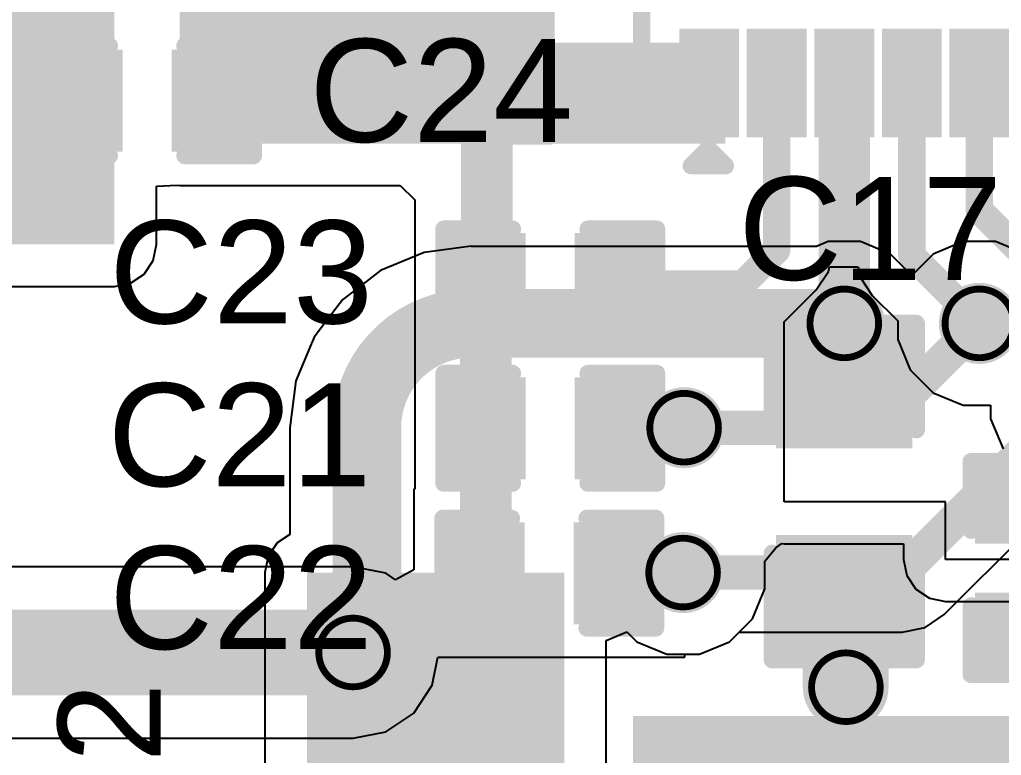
# Model space of a CAD drawing. Header units: inches. Extents: x -46 to 312, y 0 to 111.
# Drawn here: x -38.45 to -31.18, y 13.53 to 18.97 of the extents above; entities that cross this region are included whole.
import ezdxf

# ---------------------------------------------------------------- set-up
doc = ezdxf.new("R2010")
doc.units = ezdxf.units.IN
for name, color, linetype in [('Bottom Layer', 5, 'Continuous'), ('Drill Drawing', 1, 'Continuous'), ('Top Layer', 1, 'Continuous'), ('Top Overlay', 2, 'Continuous'), ('Top Paste', 8, 'Continuous'), ('Top Solder', 216, 'Continuous'), ('Via Holes', 16, 'Continuous')]:
    doc.layers.add(name, color=color, linetype=linetype)
doc.styles.add('Arial', font='', dxfattribs={"height": 0.2})
doc.styles.get('Arial').set_extended_font_data('Arial')

# ---------------------------------------------------------------- blocks, each defined once
blk = doc.blocks.new('20_VQFN__3_5_4_5__18')
at = {"layer": 'Top Layer'}
for points in [[(-1.94999864, 1.87000134), (-1.34999984, 1.87000134), (-1.34999984, 1.63000182), (-1.94999864, 1.63000182)], [(-1.94999864, 1.37000234), (-1.34999984, 1.37000234), (-1.34999984, 1.13000282), (-1.94999864, 1.13000282)], [(-1.94999864, 0.87000334), (-1.34999984, 0.87000334), (-1.34999984, 0.63000382), (-1.94999864, 0.63000382)], [(-1.94999864, 0.3700018), (-1.34999984, 0.3700018), (-1.34999984, 0.13000228), (-1.94999864, 0.13000228)], [(-1.94999864, -0.1299972), (-1.34999984, -0.1299972), (-1.34999984, -0.3699967199999999), (-1.94999864, -0.3699967199999999)]]:
    blk.add_hatch(color=1, dxfattribs=at).paths.add_polyline_path(points)
at = {"layer": 'Top Paste'}
for points in [[(-1.94999864, 1.87000134), (-1.34999984, 1.87000134), (-1.34999984, 1.63000182), (-1.94999864, 1.63000182)], [(-1.94999864, 1.37000234), (-1.34999984, 1.37000234), (-1.34999984, 1.13000282), (-1.94999864, 1.13000282)], [(-1.94999864, 0.87000334), (-1.34999984, 0.87000334), (-1.34999984, 0.63000382), (-1.94999864, 0.63000382)], [(-1.94999864, 0.3700018), (-1.34999984, 0.3700018), (-1.34999984, 0.13000228), (-1.94999864, 0.13000228)], [(-1.94999864, -0.1299972), (-1.34999984, -0.1299972), (-1.34999984, -0.3699967199999999), (-1.94999864, -0.3699967199999999)]]:
    blk.add_hatch(color=8, dxfattribs=at).paths.add_polyline_path(points)
at = {"layer": 'Top Solder'}
for points in [[(-2.05159864, 1.97160134), (-1.24839984, 1.97160134), (-1.24839984, 1.52840182), (-2.05159864, 1.52840182)], [(-2.05159864, 1.47160234), (-1.24839984, 1.47160234), (-1.24839984, 1.02840282), (-2.05159864, 1.02840282)], [(-2.05159864, 0.9716033399999999), (-1.24839984, 0.9716033399999999), (-1.24839984, 0.52840382), (-2.05159864, 0.52840382)], [(-2.05159864, 0.4716018), (-1.24839984, 0.4716018), (-1.24839984, 0.02840228), (-2.05159864, 0.02840228)], [(-2.05159864, -0.0283972), (-1.24839984, -0.0283972), (-1.24839984, -0.47159672), (-2.05159864, -0.47159672)]]:
    blk.add_hatch(color=216, dxfattribs=at).paths.add_polyline_path(points)
at = {"layer": 'Top Overlay'}
for points in [[(-1.74999904, 2.25000312, 0.127, 0.127, 0), (-1.74999904, 2.10000342, 0.127, 0.127, 0)], [(-1.74999904, 2.25000312, 0.127, 0.127, 0), (-1.10000034, 2.25000312, 0.127, 0.127, 0)], [(-2.26199954, 1.88339984, 0.127, 0.127, 0), (-2.13499954, 1.75639984, 0.127, 0.127, 0)], [(-2.26199954, 1.88339984, 0.127, 0.127, 0), (-2.26199954, 1.62939984, 0.127, 0.127, 0)], [(-2.13499954, 1.75639984, 0.127, 0.127, 0), (-2.26199954, 1.62939984, 0.127, 0.127, 0)]]:
    blk.add_lwpolyline(points, format="xyseb", dxfattribs=at)
for points in [[(-1.78174904, 2.25000312, 0.0635, 0.0635, 1), (-1.71824904, 2.25000312, 0.0635, 0.0635, 1)], [(-1.78174904, 2.25000312, 0.0635, 0.0635, 1), (-1.71824904, 2.25000312, 0.0635, 0.0635, 1)], [(-1.78174904, 2.10000342, 0.0635, 0.0635, 1), (-1.71824904, 2.10000342, 0.0635, 0.0635, 1)], [(-2.29374954, 1.88339984, 0.0635, 0.0635, 1), (-2.23024954, 1.88339984, 0.0635, 0.0635, 1)], [(-2.29374954, 1.88339984, 0.0635, 0.0635, 1), (-2.23024954, 1.88339984, 0.0635, 0.0635, 1)], [(-2.16674954, 1.75639984, 0.0635, 0.0635, 1), (-2.10324954, 1.75639984, 0.0635, 0.0635, 1)], [(-2.16674954, 1.75639984, 0.0635, 0.0635, 1), (-2.10324954, 1.75639984, 0.0635, 0.0635, 1)], [(-2.29374954, 1.62939984, 0.0635, 0.0635, 1), (-2.23024954, 1.62939984, 0.0635, 0.0635, 1)], [(-2.29374954, 1.62939984, 0.0635, 0.0635, 1), (-2.23024954, 1.62939984, 0.0635, 0.0635, 1)]]:
    blk.add_lwpolyline(points, format="xyseb", close=True, dxfattribs=at)
blk = doc.blocks.new('SMA_59')
at = {"layer": 'Top Layer'}
for points in [[(-3.24999858, 0.84999957), (-0.7499985, 0.84999957), (-0.7499985, -0.84999957), (-3.24999858, -0.84999957)], [(0.75000104, 0.84999957), (3.25000112, 0.84999957), (3.25000112, -0.84999957), (0.75000104, -0.84999957)]]:
    blk.add_hatch(color=1, dxfattribs=at).paths.add_polyline_path(points)
at = {"layer": 'Top Overlay'}
for points in [[(-4.444959359999999, -1.4215364), (-3.277961439999999, -1.4215364), (-3.277961439999999, 1.4219936), (-4.444959359999999, 1.4219936)], [(-3.29983592, 0.92394024), (-2.59583428, 0.92394024), (-2.59583428, 1.42182596), (-3.29983592, 1.42182596)], [(-3.29983592, -1.4219174), (-2.59583428, -1.4219174), (-2.59583428, -0.9240316799999999), (-3.29983592, -0.9240316799999999)]]:
    blk.add_hatch(color=2, dxfattribs=at).paths.add_polyline_path(points)
at = {"layer": 'Top Paste'}
for points in [[(-3.24999858, 0.84999957), (-0.7499985, 0.84999957), (-0.7499985, -0.84999957), (-3.24999858, -0.84999957)], [(0.75000104, 0.84999957), (3.25000112, 0.84999957), (3.25000112, -0.84999957), (0.75000104, -0.84999957)]]:
    blk.add_hatch(color=8, dxfattribs=at).paths.add_polyline_path(points)
at = {"layer": 'Top Solder'}
for points in [[(-3.35159858, 0.95159957), (-0.6483985, 0.95159957), (-0.6483985, -0.95159957), (-3.35159858, -0.95159957)], [(0.64840104, 0.95159957), (3.35160112, 0.95159957), (3.35160112, -0.95159957), (0.64840104, -0.95159957)]]:
    blk.add_hatch(color=216, dxfattribs=at).paths.add_polyline_path(points)
at = {"layer": 'Top Overlay'}
for points in [[(2.06121, 1.35770874, 0.127, 0.127, 0), (-2.65811, 1.35770874, 0.127, 0.127, 0)], [(2.06121, 1.01219, 0.127, 0.127, 0), (2.06121, 1.35770874, 0.127, 0.127, 0)], [(2.06121, -1.35770874, 0.127, 0.127, 0), (2.06121, -1.01219, 0.127, 0.127, 0)], [(2.06121, -1.35770874, 0.127, 0.127, 0), (-2.65811, -1.35770874, 0.127, 0.127, 0)]]:
    blk.add_lwpolyline(points, format="xyseb", dxfattribs=at)
for points in [[(-2.68986, 1.35770874, 0.0635, 0.0635, 1), (-2.62636, 1.35770874, 0.0635, 0.0635, 1)], [(2.02946, 1.35770874, 0.0635, 0.0635, 1), (2.09296, 1.35770874, 0.0635, 0.0635, 1)], [(2.02946, 1.35770874, 0.0635, 0.0635, 1), (2.09296, 1.35770874, 0.0635, 0.0635, 1)], [(2.02946, 1.01219, 0.0635, 0.0635, 1), (2.09296, 1.01219, 0.0635, 0.0635, 1)], [(2.02946, -1.01219, 0.0635, 0.0635, 1), (2.09296, -1.01219, 0.0635, 0.0635, 1)], [(-2.68986, -1.35770874, 0.0635, 0.0635, 1), (-2.62636, -1.35770874, 0.0635, 0.0635, 1)], [(2.02946, -1.35770874, 0.0635, 0.0635, 1), (2.09296, -1.35770874, 0.0635, 0.0635, 1)], [(2.02946, -1.35770874, 0.0635, 0.0635, 1), (2.09296, -1.35770874, 0.0635, 0.0635, 1)]]:
    blk.add_lwpolyline(points, format="xyseb", close=True, dxfattribs=at)
blk = doc.blocks.new('C___0402_69')
at = {"layer": 'Top Layer'}
for points in [[(-0.6985, -0.3175), (-0.6985, 0.3175), (-0.2412999999999999, 0.3175), (-0.2413, -0.3175)], [(0.2412999999999999, -0.3175), (0.2413, 0.3175), (0.6985, 0.3175), (0.6985, -0.3175)]]:
    blk.add_hatch(color=1, dxfattribs=at).paths.add_polyline_path(points)
at = {"layer": 'Top Paste'}
for points in [[(-0.6985, -0.3175), (-0.6985, 0.3175), (-0.2412999999999999, 0.3175), (-0.2413, -0.3175)], [(0.2412999999999999, -0.3175), (0.2413, 0.3175), (0.6985, 0.3175), (0.6985, -0.3175)]]:
    blk.add_hatch(color=8, dxfattribs=at).paths.add_polyline_path(points)
at = {"layer": 'Top Solder'}
for points in [[(-0.7584998799999999, -0.37749988), (-0.7584998799999999, 0.37749988), (-0.18130012, 0.37749988), (-0.18130012, -0.37749988)], [(0.18130012, -0.37749988), (0.18130012, 0.37749988), (0.7584998799999999, 0.37749988), (0.7584998799999999, -0.37749988)]]:
    blk.add_hatch(color=216, dxfattribs=at).paths.add_polyline_path(points)
at = {"layer": 'Top Overlay'}
for points in [[(-0.7874, 0.4064, 0.127, 0.127, 0), (-0.2794, 0.4064, 0.127, 0.127, 0)], [(-0.7874, -0.4064, 0.127, 0.127, 0), (-0.7874, 0.4064, 0.127, 0.127, 0)], [(0.2794, 0.4064, 0.127, 0.127, 0), (0.7874, 0.4064, 0.127, 0.127, 0)], [(0.7874, -0.4064, 0.127, 0.127, 0), (0.7874, 0.4064, 0.127, 0.127, 0)], [(-0.7874, -0.4064, 0.127, 0.127, 0), (-0.2794, -0.4064, 0.127, 0.127, 0)], [(0.2794, -0.4064, 0.127, 0.127, 0), (0.7874, -0.4064, 0.127, 0.127, 0)]]:
    blk.add_lwpolyline(points, format="xyseb", dxfattribs=at)
for points in [[(-0.8191499999999999, 0.4064, 0.0635, 0.0635, 1), (-0.7556499999999999, 0.4064, 0.0635, 0.0635, 1)], [(-0.8191499999999999, 0.4064, 0.0635, 0.0635, 1), (-0.7556499999999999, 0.4064, 0.0635, 0.0635, 1)], [(-0.31115, 0.4064, 0.0635, 0.0635, 1), (-0.24765, 0.4064, 0.0635, 0.0635, 1)], [(0.24765, 0.4064, 0.0635, 0.0635, 1), (0.31115, 0.4064, 0.0635, 0.0635, 1)], [(0.7556499999999999, 0.4064, 0.0635, 0.0635, 1), (0.8191499999999999, 0.4064, 0.0635, 0.0635, 1)], [(0.7556499999999999, 0.4064, 0.0635, 0.0635, 1), (0.8191499999999999, 0.4064, 0.0635, 0.0635, 1)], [(-0.8191499999999999, -0.4064, 0.0635, 0.0635, 1), (-0.7556499999999999, -0.4064, 0.0635, 0.0635, 1)], [(-0.8191499999999999, -0.4064, 0.0635, 0.0635, 1), (-0.7556499999999999, -0.4064, 0.0635, 0.0635, 1)], [(-0.31115, -0.4064, 0.0635, 0.0635, 1), (-0.24765, -0.4064, 0.0635, 0.0635, 1)], [(0.24765, -0.4064, 0.0635, 0.0635, 1), (0.31115, -0.4064, 0.0635, 0.0635, 1)], [(0.7556499999999999, -0.4064, 0.0635, 0.0635, 1), (0.8191499999999999, -0.4064, 0.0635, 0.0635, 1)], [(0.7556499999999999, -0.4064, 0.0635, 0.0635, 1), (0.8191499999999999, -0.4064, 0.0635, 0.0635, 1)]]:
    blk.add_lwpolyline(points, format="xyseb", close=True, dxfattribs=at)
blk = doc.blocks.new('C___0402_70')
at = {"layer": 'Top Layer'}
for points in [[(-0.6985, -0.3175), (-0.6985, 0.3175), (-0.2412999999999999, 0.3175), (-0.2413, -0.3175)], [(0.2412999999999999, -0.3175), (0.2413, 0.3175), (0.6985, 0.3175), (0.6985, -0.3175)]]:
    blk.add_hatch(color=1, dxfattribs=at).paths.add_polyline_path(points)
at = {"layer": 'Top Paste'}
for points in [[(-0.6985, -0.3175), (-0.6985, 0.3175), (-0.2412999999999999, 0.3175), (-0.2413, -0.3175)], [(0.2412999999999999, -0.3175), (0.2413, 0.3175), (0.6985, 0.3175), (0.6985, -0.3175)]]:
    blk.add_hatch(color=8, dxfattribs=at).paths.add_polyline_path(points)
at = {"layer": 'Top Solder'}
for points in [[(-0.7584998799999999, -0.37749988), (-0.7584998799999999, 0.37749988), (-0.18130012, 0.37749988), (-0.18130012, -0.37749988)], [(0.18130012, -0.37749988), (0.18130012, 0.37749988), (0.7584998799999999, 0.37749988), (0.7584998799999999, -0.37749988)]]:
    blk.add_hatch(color=216, dxfattribs=at).paths.add_polyline_path(points)
at = {"layer": 'Top Overlay'}
for points in [[(-0.7874, -0.4064, 0.127, 0.127, 0), (-0.7874, 0.4064, 0.127, 0.127, 0)], [(-0.7874, 0.4064, 0.127, 0.127, 0), (-0.2794, 0.4064, 0.127, 0.127, 0)], [(0.2794, 0.4064, 0.127, 0.127, 0), (0.7874, 0.4064, 0.127, 0.127, 0)], [(0.7874, -0.4064, 0.127, 0.127, 0), (0.7874, 0.4064, 0.127, 0.127, 0)], [(-0.7874, -0.4064, 0.127, 0.127, 0), (-0.2794, -0.4064, 0.127, 0.127, 0)], [(0.2794, -0.4064, 0.127, 0.127, 0), (0.7874, -0.4064, 0.127, 0.127, 0)]]:
    blk.add_lwpolyline(points, format="xyseb", dxfattribs=at)
for points in [[(-0.8191499999999999, 0.4064, 0.0635, 0.0635, 1), (-0.7556499999999999, 0.4064, 0.0635, 0.0635, 1)], [(-0.8191499999999999, 0.4064, 0.0635, 0.0635, 1), (-0.7556499999999999, 0.4064, 0.0635, 0.0635, 1)], [(-0.31115, 0.4064, 0.0635, 0.0635, 1), (-0.24765, 0.4064, 0.0635, 0.0635, 1)], [(0.24765, 0.4064, 0.0635, 0.0635, 1), (0.31115, 0.4064, 0.0635, 0.0635, 1)], [(0.7556499999999999, 0.4064, 0.0635, 0.0635, 1), (0.8191499999999999, 0.4064, 0.0635, 0.0635, 1)], [(0.7556499999999999, 0.4064, 0.0635, 0.0635, 1), (0.8191499999999999, 0.4064, 0.0635, 0.0635, 1)], [(-0.8191499999999999, -0.4064, 0.0635, 0.0635, 1), (-0.7556499999999999, -0.4064, 0.0635, 0.0635, 1)], [(-0.8191499999999999, -0.4064, 0.0635, 0.0635, 1), (-0.7556499999999999, -0.4064, 0.0635, 0.0635, 1)], [(-0.31115, -0.4064, 0.0635, 0.0635, 1), (-0.24765, -0.4064, 0.0635, 0.0635, 1)], [(0.24765, -0.4064, 0.0635, 0.0635, 1), (0.31115, -0.4064, 0.0635, 0.0635, 1)], [(0.7556499999999999, -0.4064, 0.0635, 0.0635, 1), (0.8191499999999999, -0.4064, 0.0635, 0.0635, 1)], [(0.7556499999999999, -0.4064, 0.0635, 0.0635, 1), (0.8191499999999999, -0.4064, 0.0635, 0.0635, 1)]]:
    blk.add_lwpolyline(points, format="xyseb", close=True, dxfattribs=at)
blk = doc.blocks.new('C___0402_71')
at = {"layer": 'Top Layer'}
for points in [[(-0.6985, -0.3175), (-0.6985, 0.3175), (-0.2412999999999999, 0.3175), (-0.2413, -0.3175)], [(0.2412999999999999, -0.3175), (0.2413, 0.3175), (0.6985, 0.3175), (0.6985, -0.3175)]]:
    blk.add_hatch(color=1, dxfattribs=at).paths.add_polyline_path(points)
at = {"layer": 'Top Paste'}
for points in [[(-0.6985, -0.3175), (-0.6985, 0.3175), (-0.2412999999999999, 0.3175), (-0.2413, -0.3175)], [(0.2412999999999999, -0.3175), (0.2413, 0.3175), (0.6985, 0.3175), (0.6985, -0.3175)]]:
    blk.add_hatch(color=8, dxfattribs=at).paths.add_polyline_path(points)
at = {"layer": 'Top Solder'}
for points in [[(-0.7584998799999999, -0.37749988), (-0.7584998799999999, 0.37749988), (-0.18130012, 0.37749988), (-0.18130012, -0.37749988)], [(0.18130012, -0.37749988), (0.18130012, 0.37749988), (0.7584998799999999, 0.37749988), (0.7584998799999999, -0.37749988)]]:
    blk.add_hatch(color=216, dxfattribs=at).paths.add_polyline_path(points)
at = {"layer": 'Top Overlay'}
for points in [[(-0.7874, 0.4064, 0.127, 0.127, 0), (-0.2794, 0.4064, 0.127, 0.127, 0)], [(-0.7874, -0.4064, 0.127, 0.127, 0), (-0.7874, 0.4064, 0.127, 0.127, 0)], [(0.2794, 0.4064, 0.127, 0.127, 0), (0.7874, 0.4064, 0.127, 0.127, 0)], [(0.7874, -0.4064, 0.127, 0.127, 0), (0.7874, 0.4064, 0.127, 0.127, 0)], [(-0.7874, -0.4064, 0.127, 0.127, 0), (-0.2794, -0.4064, 0.127, 0.127, 0)], [(0.2794, -0.4064, 0.127, 0.127, 0), (0.7874, -0.4064, 0.127, 0.127, 0)]]:
    blk.add_lwpolyline(points, format="xyseb", dxfattribs=at)
for points in [[(-0.8191499999999999, 0.4064, 0.0635, 0.0635, 1), (-0.7556499999999999, 0.4064, 0.0635, 0.0635, 1)], [(-0.8191499999999999, 0.4064, 0.0635, 0.0635, 1), (-0.7556499999999999, 0.4064, 0.0635, 0.0635, 1)], [(-0.31115, 0.4064, 0.0635, 0.0635, 1), (-0.24765, 0.4064, 0.0635, 0.0635, 1)], [(0.24765, 0.4064, 0.0635, 0.0635, 1), (0.31115, 0.4064, 0.0635, 0.0635, 1)], [(0.7556499999999999, 0.4064, 0.0635, 0.0635, 1), (0.8191499999999999, 0.4064, 0.0635, 0.0635, 1)], [(0.7556499999999999, 0.4064, 0.0635, 0.0635, 1), (0.8191499999999999, 0.4064, 0.0635, 0.0635, 1)], [(-0.8191499999999999, -0.4064, 0.0635, 0.0635, 1), (-0.7556499999999999, -0.4064, 0.0635, 0.0635, 1)], [(-0.8191499999999999, -0.4064, 0.0635, 0.0635, 1), (-0.7556499999999999, -0.4064, 0.0635, 0.0635, 1)], [(-0.31115, -0.4064, 0.0635, 0.0635, 1), (-0.24765, -0.4064, 0.0635, 0.0635, 1)], [(0.24765, -0.4064, 0.0635, 0.0635, 1), (0.31115, -0.4064, 0.0635, 0.0635, 1)], [(0.7556499999999999, -0.4064, 0.0635, 0.0635, 1), (0.8191499999999999, -0.4064, 0.0635, 0.0635, 1)], [(0.7556499999999999, -0.4064, 0.0635, 0.0635, 1), (0.8191499999999999, -0.4064, 0.0635, 0.0635, 1)]]:
    blk.add_lwpolyline(points, format="xyseb", close=True, dxfattribs=at)
blk = doc.blocks.new('C___0402_72')
at = {"layer": 'Top Layer'}
for points in [[(-0.6985, -0.3175), (-0.6985, 0.3175), (-0.2412999999999999, 0.3175), (-0.2413, -0.3175)], [(0.2412999999999999, -0.3175), (0.2413, 0.3175), (0.6985, 0.3175), (0.6985, -0.3175)]]:
    blk.add_hatch(color=1, dxfattribs=at).paths.add_polyline_path(points)
at = {"layer": 'Top Paste'}
for points in [[(-0.6985, -0.3175), (-0.6985, 0.3175), (-0.2412999999999999, 0.3175), (-0.2413, -0.3175)], [(0.2412999999999999, -0.3175), (0.2413, 0.3175), (0.6985, 0.3175), (0.6985, -0.3175)]]:
    blk.add_hatch(color=8, dxfattribs=at).paths.add_polyline_path(points)
at = {"layer": 'Top Solder'}
for points in [[(-0.7584998799999999, -0.37749988), (-0.7584998799999999, 0.37749988), (-0.18130012, 0.37749988), (-0.18130012, -0.37749988)], [(0.18130012, -0.37749988), (0.18130012, 0.37749988), (0.7584998799999999, 0.37749988), (0.7584998799999999, -0.37749988)]]:
    blk.add_hatch(color=216, dxfattribs=at).paths.add_polyline_path(points)
at = {"layer": 'Top Overlay'}
for points in [[(-0.7874, 0.4064, 0.127, 0.127, 0), (-0.2794, 0.4064, 0.127, 0.127, 0)], [(-0.7874, -0.4064, 0.127, 0.127, 0), (-0.7874, 0.4064, 0.127, 0.127, 0)], [(0.2794, 0.4064, 0.127, 0.127, 0), (0.7874, 0.4064, 0.127, 0.127, 0)], [(0.7874, -0.4064, 0.127, 0.127, 0), (0.7874, 0.4064, 0.127, 0.127, 0)], [(-0.7874, -0.4064, 0.127, 0.127, 0), (-0.2794, -0.4064, 0.127, 0.127, 0)], [(0.2794, -0.4064, 0.127, 0.127, 0), (0.7874, -0.4064, 0.127, 0.127, 0)]]:
    blk.add_lwpolyline(points, format="xyseb", dxfattribs=at)
for points in [[(-0.8191499999999999, 0.4064, 0.0635, 0.0635, 1), (-0.7556499999999999, 0.4064, 0.0635, 0.0635, 1)], [(-0.8191499999999999, 0.4064, 0.0635, 0.0635, 1), (-0.7556499999999999, 0.4064, 0.0635, 0.0635, 1)], [(-0.31115, 0.4064, 0.0635, 0.0635, 1), (-0.24765, 0.4064, 0.0635, 0.0635, 1)], [(0.24765, 0.4064, 0.0635, 0.0635, 1), (0.31115, 0.4064, 0.0635, 0.0635, 1)], [(0.7556499999999999, 0.4064, 0.0635, 0.0635, 1), (0.8191499999999999, 0.4064, 0.0635, 0.0635, 1)], [(0.7556499999999999, 0.4064, 0.0635, 0.0635, 1), (0.8191499999999999, 0.4064, 0.0635, 0.0635, 1)], [(-0.8191499999999999, -0.4064, 0.0635, 0.0635, 1), (-0.7556499999999999, -0.4064, 0.0635, 0.0635, 1)], [(-0.8191499999999999, -0.4064, 0.0635, 0.0635, 1), (-0.7556499999999999, -0.4064, 0.0635, 0.0635, 1)], [(-0.31115, -0.4064, 0.0635, 0.0635, 1), (-0.24765, -0.4064, 0.0635, 0.0635, 1)], [(0.24765, -0.4064, 0.0635, 0.0635, 1), (0.31115, -0.4064, 0.0635, 0.0635, 1)], [(0.7556499999999999, -0.4064, 0.0635, 0.0635, 1), (0.8191499999999999, -0.4064, 0.0635, 0.0635, 1)], [(0.7556499999999999, -0.4064, 0.0635, 0.0635, 1), (0.8191499999999999, -0.4064, 0.0635, 0.0635, 1)]]:
    blk.add_lwpolyline(points, format="xyseb", close=True, dxfattribs=at)
blk = doc.blocks.new('C___0402_75')
at = {"layer": 'Top Layer'}
for points in [[(-0.6985, -0.3175), (-0.6985, 0.3175), (-0.2412999999999999, 0.3175), (-0.2413, -0.3175)], [(0.2412999999999999, -0.3175), (0.2413, 0.3175), (0.6985, 0.3175), (0.6985, -0.3175)]]:
    blk.add_hatch(color=1, dxfattribs=at).paths.add_polyline_path(points)
at = {"layer": 'Top Paste'}
for points in [[(-0.6985, -0.3175), (-0.6985, 0.3175), (-0.2412999999999999, 0.3175), (-0.2413, -0.3175)], [(0.2412999999999999, -0.3175), (0.2413, 0.3175), (0.6985, 0.3175), (0.6985, -0.3175)]]:
    blk.add_hatch(color=8, dxfattribs=at).paths.add_polyline_path(points)
at = {"layer": 'Top Solder'}
for points in [[(-0.7584998799999999, -0.37749988), (-0.7584998799999999, 0.37749988), (-0.18130012, 0.37749988), (-0.18130012, -0.37749988)], [(0.18130012, -0.37749988), (0.18130012, 0.37749988), (0.7584998799999999, 0.37749988), (0.7584998799999999, -0.37749988)]]:
    blk.add_hatch(color=216, dxfattribs=at).paths.add_polyline_path(points)
at = {"layer": 'Top Overlay'}
for points in [[(-0.7874, 0.4064, 0.127, 0.127, 0), (-0.7874, -0.4064, 0.127, 0.127, 0)], [(-0.7874, 0.4064, 0.127, 0.127, 0), (-0.2794, 0.4064, 0.127, 0.127, 0)], [(0.2794, 0.4064, 0.127, 0.127, 0), (0.7874, 0.4064, 0.127, 0.127, 0)], [(0.7874, 0.4064, 0.127, 0.127, 0), (0.7874, -0.4064, 0.127, 0.127, 0)], [(-0.7874, -0.4064, 0.127, 0.127, 0), (-0.2794, -0.4064, 0.127, 0.127, 0)], [(0.2794, -0.4064, 0.127, 0.127, 0), (0.7874, -0.4064, 0.127, 0.127, 0)]]:
    blk.add_lwpolyline(points, format="xyseb", dxfattribs=at)
for points in [[(-0.8191499999999999, 0.4064, 0.0635, 0.0635, 1), (-0.7556499999999999, 0.4064, 0.0635, 0.0635, 1)], [(-0.8191499999999999, 0.4064, 0.0635, 0.0635, 1), (-0.7556499999999999, 0.4064, 0.0635, 0.0635, 1)], [(-0.31115, 0.4064, 0.0635, 0.0635, 1), (-0.24765, 0.4064, 0.0635, 0.0635, 1)], [(0.24765, 0.4064, 0.0635, 0.0635, 1), (0.31115, 0.4064, 0.0635, 0.0635, 1)], [(0.7556499999999999, 0.4064, 0.0635, 0.0635, 1), (0.8191499999999999, 0.4064, 0.0635, 0.0635, 1)], [(0.7556499999999999, 0.4064, 0.0635, 0.0635, 1), (0.8191499999999999, 0.4064, 0.0635, 0.0635, 1)], [(-0.8191499999999999, -0.4064, 0.0635, 0.0635, 1), (-0.7556499999999999, -0.4064, 0.0635, 0.0635, 1)], [(-0.8191499999999999, -0.4064, 0.0635, 0.0635, 1), (-0.7556499999999999, -0.4064, 0.0635, 0.0635, 1)], [(-0.31115, -0.4064, 0.0635, 0.0635, 1), (-0.24765, -0.4064, 0.0635, 0.0635, 1)], [(0.24765, -0.4064, 0.0635, 0.0635, 1), (0.31115, -0.4064, 0.0635, 0.0635, 1)], [(0.7556499999999999, -0.4064, 0.0635, 0.0635, 1), (0.8191499999999999, -0.4064, 0.0635, 0.0635, 1)], [(0.7556499999999999, -0.4064, 0.0635, 0.0635, 1), (0.8191499999999999, -0.4064, 0.0635, 0.0635, 1)]]:
    blk.add_lwpolyline(points, format="xyseb", close=True, dxfattribs=at)
blk = doc.blocks.new('C___0603_76')
at = {"layer": 'Top Layer'}
for points in [[(-0.3809999999999999, 0.4445), (-0.3809999999999999, -0.4445), (-1.143, -0.4445), (-1.143, 0.4445)], [(1.143, 0.4445), (1.143, -0.4445), (0.3809999999999999, -0.4445), (0.3809999999999999, 0.4445)]]:
    blk.add_hatch(color=1, dxfattribs=at).paths.add_polyline_path(points)
at = {"layer": 'Top Paste'}
for points in [[(-0.3809999999999999, 0.4445), (-0.3809999999999999, -0.4445), (-1.143, -0.4445), (-1.143, 0.4445)], [(1.143, 0.4445), (1.143, -0.4445), (0.3809999999999999, -0.4445), (0.3809999999999999, 0.4445)]]:
    blk.add_hatch(color=8, dxfattribs=at).paths.add_polyline_path(points)
at = {"layer": 'Top Solder'}
for points in [[(-0.3210001199999999, 0.50449988), (-0.3210001199999999, -0.50449988), (-1.20299988, -0.50449988), (-1.20299988, 0.50449988)], [(1.20299988, 0.50449988), (1.20299988, -0.50449988), (0.3210001199999999, -0.50449988), (0.3210001199999999, 0.50449988)]]:
    blk.add_hatch(color=216, dxfattribs=at).paths.add_polyline_path(points)
at = {"layer": 'Top Overlay'}
for points in [[(-1.2446, 0.5334, 0.127, 0.127, 0), (-0.4571999999999999, 0.5334, 0.127, 0.127, 0)], [(-1.2446, 0.5334, 0.127, 0.127, 0), (-1.2446, -0.5334, 0.127, 0.127, 0)], [(0.4571999999999999, 0.5334, 0.127, 0.127, 0), (1.2446, 0.5334, 0.127, 0.127, 0)], [(1.2446, 0.5334, 0.127, 0.127, 0), (1.2446, -0.5334, 0.127, 0.127, 0)], [(-1.2446, -0.5334, 0.127, 0.127, 0), (-0.4571999999999999, -0.5334, 0.127, 0.127, 0)], [(0.4571999999999999, -0.5334, 0.127, 0.127, 0), (1.2446, -0.5334, 0.127, 0.127, 0)]]:
    blk.add_lwpolyline(points, format="xyseb", dxfattribs=at)
for points in [[(-1.27635, 0.5334, 0.0635, 0.0635, 1), (-1.21285, 0.5334, 0.0635, 0.0635, 1)], [(-1.27635, 0.5334, 0.0635, 0.0635, 1), (-1.21285, 0.5334, 0.0635, 0.0635, 1)], [(-0.4889499999999999, 0.5334, 0.0635, 0.0635, 1), (-0.42545, 0.5334, 0.0635, 0.0635, 1)], [(0.42545, 0.5334, 0.0635, 0.0635, 1), (0.4889499999999999, 0.5334, 0.0635, 0.0635, 1)], [(1.21285, 0.5334, 0.0635, 0.0635, 1), (1.27635, 0.5334, 0.0635, 0.0635, 1)], [(1.21285, 0.5334, 0.0635, 0.0635, 1), (1.27635, 0.5334, 0.0635, 0.0635, 1)], [(-1.27635, -0.5334, 0.0635, 0.0635, 1), (-1.21285, -0.5334, 0.0635, 0.0635, 1)], [(-1.27635, -0.5334, 0.0635, 0.0635, 1), (-1.21285, -0.5334, 0.0635, 0.0635, 1)], [(-0.4889499999999999, -0.5334, 0.0635, 0.0635, 1), (-0.42545, -0.5334, 0.0635, 0.0635, 1)], [(0.42545, -0.5334, 0.0635, 0.0635, 1), (0.4889499999999999, -0.5334, 0.0635, 0.0635, 1)], [(1.21285, -0.5334, 0.0635, 0.0635, 1), (1.27635, -0.5334, 0.0635, 0.0635, 1)], [(1.21285, -0.5334, 0.0635, 0.0635, 1), (1.27635, -0.5334, 0.0635, 0.0635, 1)]]:
    blk.add_lwpolyline(points, format="xyseb", close=True, dxfattribs=at)

msp = doc.modelspace()

# ---------------------------------------------------------------- hatches: boundary and pattern name
at = {"layer": 'Bottom Layer'}
h = msp.add_hatch(color=5, dxfattribs=at)
edge = h.paths.add_edge_path()
edge.add_arc((-32.34483244, 16.72255736), 0.2999994, 0, 360)
h = msp.add_hatch(color=5, dxfattribs=at)
edge = h.paths.add_edge_path()
edge.add_arc((-31.3448319, 16.72255736), 0.2999994, 0, 360)
h = msp.add_hatch(color=5, dxfattribs=at)
edge = h.paths.add_edge_path()
edge.add_arc((-33.53028092, 15.9506158), 0.2999994, 0, 360)
h = msp.add_hatch(color=5, dxfattribs=at)
edge = h.paths.add_edge_path()
edge.add_arc((-33.53780948, 14.87873072), 0.2999994, 0, 360)
msp.add_hatch(color=5, dxfattribs=at).paths.add_polyline_path([(-36.322, 8.24723268), (-34.41699999999999, 8.24723268), (-34.41699999999999, 14.87873072), (-36.322, 14.87873072)])
h = msp.add_hatch(color=5, dxfattribs=at)
edge = h.paths.add_edge_path()
edge.add_arc((-35.98029887999999, 14.2875), 0.2999994, 0, 360)
h = msp.add_hatch(color=5, dxfattribs=at)
edge = h.paths.add_edge_path()
edge.add_arc((-32.33299858, 14.03052566), 0.2999994, 0, 360)
at = {"layer": 'Top Layer'}
for points in [[(-43.19983232, 17.30694786), (-37.74621864, 17.30694786), (-37.74621864, 20.50695162), (-43.19983232, 20.50695162)], [(-37.26361864, 18.05235912), (-34.48783044, 18.05235912), (-34.48783044, 19.90926168), (-37.26361864, 19.90926168)], [(-37.26361864, 18.05235912), (-33.22483068, 18.05235912), (-33.22483068, 18.8005466), (-37.26361864, 18.8005466)], [(-33.82893412, 18.20055034), (-33.22483068, 18.20055034), (-33.22483068, 18.80054914), (-33.82893412, 18.80054914)]]:
    msp.add_hatch(color=1, dxfattribs=at).paths.add_polyline_path(points)
h = msp.add_hatch(color=1, dxfattribs=at)
edge = h.paths.add_edge_path()
edge.add_arc((-32.34483244, 16.72255736), 0.2999994, 0, 360)
h = msp.add_hatch(color=1, dxfattribs=at)
edge = h.paths.add_edge_path()
edge.add_arc((-31.3448319, 16.72255736), 0.2999994, 0, 360)
h = msp.add_hatch(color=1, dxfattribs=at)
edge = h.paths.add_edge_path()
edge.add_arc((-33.53028092, 15.9506158), 0.2999994, 0, 360)
h = msp.add_hatch(color=1, dxfattribs=at)
edge = h.paths.add_edge_path()
edge.add_arc((-33.53780948, 14.87873072), 0.2999994, 0, 360)
h = msp.add_hatch(color=1, dxfattribs=at)
edge = h.paths.add_edge_path()
edge.add_arc((-35.98029887999999, 14.2875), 0.2999994, 0, 360)
h = msp.add_hatch(color=1, dxfattribs=at)
edge = h.paths.add_edge_path()
edge.add_arc((-32.33299858, 14.03052566), 0.2999994, 0, 360)
at = {"layer": 'Via Holes'}
h = msp.add_hatch(color=7, dxfattribs=at)
edge = h.paths.add_edge_path()
edge.add_arc((-32.34483244, 16.72255736), 0.1499997, 0, 360)
h = msp.add_hatch(color=7, dxfattribs=at)
edge = h.paths.add_edge_path()
edge.add_arc((-31.3448319, 16.72255736), 0.1499997, 0, 360)
h = msp.add_hatch(color=7, dxfattribs=at)
edge = h.paths.add_edge_path()
edge.add_arc((-33.53028092, 15.9506158), 0.1499997, 0, 360)
h = msp.add_hatch(color=7, dxfattribs=at)
edge = h.paths.add_edge_path()
edge.add_arc((-33.53780948, 14.87873072), 0.1499997, 0, 360)
h = msp.add_hatch(color=7, dxfattribs=at)
edge = h.paths.add_edge_path()
edge.add_arc((-35.98029887999999, 14.2875), 0.1499997, 0, 360)
h = msp.add_hatch(color=7, dxfattribs=at)
edge = h.paths.add_edge_path()
edge.add_arc((-32.33299858, 14.03052566), 0.1499997, 0, 360)

# ---------------------------------------------------------------- linework, layer by layer
at = {"layer": 'Bottom Layer'}
for p, q in [((-32.46513446, 17.32735676), (-32.5497571, 17.29230476)), ((-32.22453042, 17.32735676), (-32.46513446, 17.32735676)), ((-32.00223978, 17.23528176), (-32.22453042, 17.32735676)), ((-31.46513392, 17.32735676), (-31.68742456, 17.23528176)), ((-31.22452988, 17.32735676), (-31.46513392, 17.32735676)), ((-31.00223924, 17.23528176), (-31.22452988, 17.32735676)), ((-35.45390674, 17.24710546), (-35.72361918, 17.1353861)), ((-35.10651348, 17.2928407), (-35.45390674, 17.24710546)), ((-35.10651348, 17.29230476), (-35.10651348, 17.2928407)), ((-32.5497571, 17.29230476), (-35.10651348, 17.29230476)), ((-31.84483344, 17.07787288), (-32.00223978, 17.23528176)), ((-31.68742456, 17.23528176), (-31.84483344, 17.07787288)), ((-35.7776272, 17.11301632), (-35.88844232, 17.02798474)), ((-35.73436084, 17.13093856), (-35.7776272, 17.11301632)), ((-35.72943324, 17.1342304), (-35.73436084, 17.13093856)), ((-35.72361918, 17.1353861), (-35.72943324, 17.1342304)), ((-35.91778186, 17.00547018), (-36.05560988, 16.8997122)), ((-35.91427158, 17.01072544), (-35.91778186, 17.00547018)), ((-35.88844232, 17.02798474), (-35.91427158, 17.01072544)), ((-36.05560988, 16.8997122), (-36.16136786, 16.76188418)), ((-36.18388242, 16.73254464), (-36.268914, 16.62172952)), ((-36.16662312, 16.7583739), (-36.18388242, 16.73254464)), ((-36.16136786, 16.76188418), (-36.16662312, 16.7583739)), ((-36.29128378, 16.5677215), (-36.40300314, 16.29800906)), ((-36.29012808, 16.57353556), (-36.29128378, 16.5677215)), ((-36.28683624, 16.57846316), (-36.29012808, 16.57353556)), ((-36.268914, 16.62172952), (-36.28683624, 16.57846316)), ((-36.40300314, 16.29800906), (-36.44873838, 15.9506158)), ((-36.44873838, 15.9506158), (-36.44820244, 15.9506158)), ((-36.44820244, 15.9506158), (-36.44820244, 15.16098568)), ((-31.6044199, 14.5674207), (-30.63922244, 15.53261816)), ((-36.44820244, 15.16098568), (-36.5417481, 15.09847882)), ((-36.5417481, 15.09847882), (-36.60911652, 14.9976586)), ((-36.60911652, 14.9976586), (-36.63277154, 14.87873072)), ((-36.63277154, 14.87873072), (-36.63277154, 9.95202988)), ((-31.74724918, 14.47198528), (-31.6044199, 14.5674207)), ((-31.91572992, 14.43847252), (-31.74724918, 14.47198528)), ((-34.10622846, 14.37630602), (-33.95382846, 14.43943264)), ((-33.95382846, 14.43943264), (-33.88040214, 14.36600632)), ((-33.19521682, 14.36600632), (-33.12275062, 14.43847252)), ((-33.12275062, 14.43847252), (-31.91572992, 14.43847252)), ((-34.10622846, 8.24723268), (-34.10622846, 14.37630602)), ((-33.88040214, 14.36600632), (-33.6581115, 14.27393132)), ((-33.41750746, 14.27393132), (-33.19521682, 14.36600632)), ((-33.6581115, 14.27393132), (-33.41750746, 14.27393132))]:
    msp.add_line(p, q, dxfattribs=at)
for points in [[(-35.51139964, 16.6078535, 0.508, 0.508, -0.1389167182083114), (-35.10651348, 16.72255736, 0.508, 0.508, 0)], [(-35.10651348, 16.72255736, 0.508, 0.508, 0), (-32.34483244, 16.72255736, 0.508, 0.508, 0)], [(-35.76375117999999, 16.35550196, 0.508, 0.508, -0.1171641779752823), (-35.51139964, 16.6078535, 0.508, 0.508, 0)], [(-32.11677346, 15.9506158, 0.254, 0.254, 0), (-31.3448319, 16.72255736, 0.254, 0.254, 0)], [(-35.87845504, 15.9506158, 0.508, 0.508, -0.1389167182083113), (-35.76375117999999, 16.35550196, 0.508, 0.508, 0)], [(-35.87845504, 14.38934384, 0.508, 0.508, 0), (-35.87845504, 15.9506158, 0.508, 0.508, 0)], [(-31.91572992, 14.87873072, 0.254, 0.254, 0), (-30.65704308, 16.13741756, 0.254, 0.254, 0)], [(-33.53028092, 15.9506158, 0.254, 0.254, 0), (-32.11677346, 15.9506158, 0.254, 0.254, 0)], [(-33.53780948, 14.87873072, 0.254, 0.254, 0), (-31.91572992, 14.87873072, 0.254, 0.254, 0)], [(-35.98029887999999, 14.2875, 0.508, 0.508, 0), (-35.87845504, 14.38934384, 0.508, 0.508, 0)], [(-35.98029887999999, 12.17378058, 0.508, 0.508, 0), (-35.98029887999999, 14.2875, 0.508, 0.508, 0)]]:
    msp.add_lwpolyline(points, format="xyseb", dxfattribs=at)
for points in [[(-35.23351348, 16.72255736, 0.254, 0.254, 1), (-34.97951348, 16.72255736, 0.254, 0.254, 1)], [(-35.23351348, 16.72255736, 0.254, 0.254, 1), (-34.97951348, 16.72255736, 0.254, 0.254, 1)], [(-32.47183244, 16.72255736, 0.254, 0.254, 1), (-32.21783244, 16.72255736, 0.254, 0.254, 1)], [(-35.63839964, 16.6078535, 0.254, 0.254, 1), (-35.38439964, 16.6078535, 0.254, 0.254, 1)], [(-35.63839964, 16.6078535, 0.254, 0.254, 1), (-35.38439964, 16.6078535, 0.254, 0.254, 1)], [(-31.4083319, 16.72255736, 0.127, 0.127, 1), (-31.2813319, 16.72255736, 0.127, 0.127, 1)], [(-35.89075118, 16.35550196, 0.254, 0.254, 1), (-35.63675118, 16.35550196, 0.254, 0.254, 1)], [(-35.89075118, 16.35550196, 0.254, 0.254, 1), (-35.63675118, 16.35550196, 0.254, 0.254, 1)], [(-36.00545503999999, 15.9506158, 0.254, 0.254, 1), (-35.75145504, 15.9506158, 0.254, 0.254, 1)], [(-36.00545503999999, 15.9506158, 0.254, 0.254, 1), (-35.75145504, 15.9506158, 0.254, 0.254, 1)], [(-33.59378092, 15.9506158, 0.127, 0.127, 1), (-33.46678092, 15.9506158, 0.127, 0.127, 1)], [(-32.18027346, 15.9506158, 0.127, 0.127, 1), (-32.05327346, 15.9506158, 0.127, 0.127, 1)], [(-32.18027346, 15.9506158, 0.127, 0.127, 1), (-32.05327346, 15.9506158, 0.127, 0.127, 1)], [(-33.60130948, 14.87873072, 0.127, 0.127, 1), (-33.47430948, 14.87873072, 0.127, 0.127, 1)], [(-31.97922992, 14.87873072, 0.127, 0.127, 1), (-31.85222992, 14.87873072, 0.127, 0.127, 1)], [(-31.97922992, 14.87873072, 0.127, 0.127, 1), (-31.85222992, 14.87873072, 0.127, 0.127, 1)], [(-36.00545503999999, 14.38934384, 0.254, 0.254, 1), (-35.75145504, 14.38934384, 0.254, 0.254, 1)], [(-36.00545503999999, 14.38934384, 0.254, 0.254, 1), (-35.75145504, 14.38934384, 0.254, 0.254, 1)], [(-36.10729887999999, 14.2875, 0.254, 0.254, 1), (-35.85329888, 14.2875, 0.254, 0.254, 1)], [(-36.10729887999999, 14.2875, 0.254, 0.254, 1), (-35.85329888, 14.2875, 0.254, 0.254, 1)]]:
    msp.add_lwpolyline(points, format="xyseb", close=True, dxfattribs=at)
at = {"layer": 'Drill Drawing'}
for points in [[(-32.09083244, 16.72255736, 0.0508, 0.0508, 1), (-32.59883244, 16.72255736, 0.0508, 0.0508, 1)], [(-31.0908319, 16.72255736, 0.0508, 0.0508, 1), (-31.5988319, 16.72255736, 0.0508, 0.0508, 1)], [(-32.61153244, 16.72255736, 0.0254, 0.0254, 1), (-32.58613243999999, 16.72255736, 0.0254, 0.0254, 1)], [(-32.10353244, 16.72255736, 0.0254, 0.0254, 1), (-32.07813244, 16.72255736, 0.0254, 0.0254, 1)], [(-31.6115319, 16.72255736, 0.0254, 0.0254, 1), (-31.5861319, 16.72255736, 0.0254, 0.0254, 1)], [(-33.27628092, 15.9506158, 0.0508, 0.0508, 1), (-33.78428092, 15.9506158, 0.0508, 0.0508, 1)], [(-33.79698092, 15.9506158, 0.0254, 0.0254, 1), (-33.77158092, 15.9506158, 0.0254, 0.0254, 1)], [(-33.28898092, 15.9506158, 0.0254, 0.0254, 1), (-33.26358092, 15.9506158, 0.0254, 0.0254, 1)], [(-33.28380948, 14.87873072, 0.0508, 0.0508, 1), (-33.79180948, 14.87873072, 0.0508, 0.0508, 1)], [(-33.80450947999999, 14.87873072, 0.0254, 0.0254, 1), (-33.77910948, 14.87873072, 0.0254, 0.0254, 1)], [(-33.29650948, 14.87873072, 0.0254, 0.0254, 1), (-33.27110948, 14.87873072, 0.0254, 0.0254, 1)], [(-35.72629888, 14.2875, 0.0508, 0.0508, 1), (-36.23429888, 14.2875, 0.0508, 0.0508, 1)], [(-36.24699888, 14.2875, 0.0254, 0.0254, 1), (-36.22159887999999, 14.2875, 0.0254, 0.0254, 1)], [(-35.73899888, 14.2875, 0.0254, 0.0254, 1), (-35.71359888, 14.2875, 0.0254, 0.0254, 1)], [(-32.07899858, 14.03052566, 0.0508, 0.0508, 1), (-32.58699858, 14.03052566, 0.0508, 0.0508, 1)], [(-32.59969857999999, 14.03052566, 0.0254, 0.0254, 1), (-32.57429858, 14.03052566, 0.0254, 0.0254, 1)], [(-32.09169858, 14.03052566, 0.0254, 0.0254, 1), (-32.06629858, 14.03052566, 0.0254, 0.0254, 1)]]:
    msp.add_lwpolyline(points, format="xyseb", close=True, dxfattribs=at)
at = {"layer": 'Top Layer'}
for p, q in [((-37.4354471, 17.7387504), (-37.2830471, 17.74545092)), ((-37.4354471, 17.30694786), (-37.4354471, 17.7387504)), ((-37.2830471, 17.74545092), (-37.26361864, 17.74158758)), ((-37.26361864, 17.74158758), (-35.63288275999999, 17.74158758)), ((-35.63288275999999, 17.74158758), (-35.52411996, 17.63623346)), ((-35.52411996, 17.63623346), (-35.52411996, 16.391636)), ((-37.45910212, 17.18801998), (-37.4354471, 17.30694786)), ((-37.52647054, 17.08719976), (-37.45910212, 17.18801998)), ((-37.62729076, 17.01983134), (-37.52647054, 17.08719976)), ((-32.55183228, 16.97147228), (-32.46201026, 17.10590178)), ((-32.46201026, 17.10590178), (-32.45489826, 17.14165482)), ((-32.45489826, 17.14165482), (-32.24310035999999, 17.14165482)), ((-32.24310035999999, 17.14165482), (-32.22765208, 17.0639867)), ((-37.74621864, 16.99617632), (-37.62729076, 17.01983134)), ((-32.22765208, 17.0639867), (-32.13783006, 16.9295572)), ((-43.19983232, 16.99617632), (-37.74621864, 16.99617632)), ((-32.78933244, 16.73397212), (-32.55183228, 16.97147228)), ((-32.13783006, 16.9295572), (-31.9496313, 16.74135844)), ((-32.78933244, 15.40175736), (-32.78933244, 16.73397212)), ((-31.9496313, 16.74135844), (-31.9496313, 16.60225534)), ((-31.9496313, 16.60225534), (-31.8575563, 16.3799647)), ((-35.52411996, 16.391636), (-35.52411996, 15.4964384)), ((-31.8575563, 16.3799647), (-31.68742456, 16.20983296)), ((-31.68742456, 16.20983296), (-31.46513392, 16.11775796)), ((-31.46513392, 16.11775796), (-31.26184248, 16.11775796)), ((-31.26184248, 16.11775796), (-31.26184248, 16.01711554)), ((-31.26184248, 16.01711554), (-31.16976748, 15.7948249)), ((-35.52411996, 15.4964384), (-35.53164852, 15.4964384)), ((-35.53164852, 15.4964384), (-35.53164852, 14.89780358)), ((-31.59553244, 15.40175736), (-32.78933244, 15.40175736)), ((-31.59553244, 14.9757384), (-31.59553244, 15.40175736)), ((-32.93301008, 14.96417632), (-32.85193836, 15.06085634)), ((-32.85193836, 15.06085634), (-32.80764838, 15.09462818)), ((-32.80764838, 15.09462818), (-32.78933244, 15.09098582)), ((-32.78933244, 15.09098582), (-31.90630398, 15.09098582)), ((-31.90630398, 15.09098582), (-31.90630398, 14.9757384)), ((-31.90630398, 14.9757384), (-31.88264896, 14.85681052)), ((-30.37733574, 14.9757384), (-31.59553244, 14.9757384)), ((-35.98029887999999, 14.921992), (-39.57569935999999, 14.921992)), ((-35.73749012, 14.8736939), (-35.98029887999999, 14.921992)), ((-35.53164852, 14.89780358), (-35.66605516, 14.82596222)), ((-32.93301008, 14.7584287), (-32.93301008, 14.96417632)), ((-35.66605516, 14.82596222), (-35.73749012, 14.8736939)), ((-31.88264896, 14.85681052), (-31.81528054, 14.7559903)), ((-33.02508508, 14.53613806), (-32.93301008, 14.7584287)), ((-31.81528054, 14.7559903), (-31.71446032, 14.68862188)), ((-31.71446032, 14.68862188), (-31.59553244, 14.66496686)), ((-31.59553244, 14.66496686), (-30.68810728, 14.66496686)), ((-33.19521682, 14.36600632), (-33.02508508, 14.53613806)), ((-33.41750746, 14.27393132), (-33.19521682, 14.36600632)), ((-35.39410497999999, 14.04469124), (-35.3529011, 14.2518384)), ((-35.3529011, 14.2518384), (-33.52504852, 14.2518384)), ((-33.52504852, 14.2518384), (-33.52504852, 14.27393132)), ((-33.52504852, 14.27393132), (-33.41750746, 14.27393132)), ((-35.53164598, 13.8388471), (-35.39410497999999, 14.04469124)), ((-35.73749012, 13.7013061), (-35.53164598, 13.8388471)), ((-35.98029887999999, 13.653008), (-35.73749012, 13.7013061)), ((-39.57569935999999, 13.653008), (-35.98029887999999, 13.653008))]:
    msp.add_line(p, q, dxfattribs=at)
for points in [[(-32.34483244, 18.50054974, 0.3809999999999999, 0.3809999999999999, 0), (-32.34483244, 18.68735912, 0.3809999999999999, 0.3809999999999999, 0)], [(-35.51571256, 18.69794076, 0.1524, 0.1524, 0), (-35.25469962, 18.54544932, 0.1524, 0.1524, 0)], [(-35.51571256, 18.69794076, 0.1524, 0.1524, 0), (-35.24422466, 18.42645286, 0.1524, 0.1524, 0)], [(-32.34483244, 16.72255736, 0.3809999999999999, 0.3809999999999999, 0), (-32.34483244, 18.50054974, 0.3809999999999999, 0.3809999999999999, 0)], [(-35.25469962, 18.54544932, 0.1524, 0.1524, 0), (-35.16577168, 18.49349362, 0.1524, 0.1524, 0)], [(-35.24422466, 18.42645286, 0.1524, 0.1524, 0), (-35.24422466, 18.56337918, 0.1524, 0.1524, 0)], [(-32.84483144, 17.26447144, 0.2032, 0.2032, 0), (-32.84483144, 18.50054974, 0.2032, 0.2032, 0)], [(-31.8448309, 17.22255636, 0.2032, 0.2032, 0), (-31.8448309, 18.50054974, 0.2032, 0.2032, 0)], [(-31.3448319, 17.55824276, 0.2032, 0.2032, 0), (-31.3448319, 18.50054974, 0.2032, 0.2032, 0)], [(-35.24422466, 18.42645286, 0.254, 0.254, 0), (-34.99071995999999, 18.17294816, 0.254, 0.254, 0)], [(-35.16577168, 18.49349362, 0.1524, 0.1524, 0), (-34.52822406, 18.12103056, 0.1524, 0.1524, 0)], [(-34.99071995999999, 17.013936, 0.3809999999999999, 0.3809999999999999, 0), (-34.99071995999999, 18.17294816, 0.3809999999999999, 0.3809999999999999, 0)], [(-34.96807332, 18.07521404, 0.1524, 0.1524, 0), (-34.9222568, 18.12103056, 0.1524, 0.1524, 0)], [(-34.9222568, 18.12103056, 0.1524, 0.1524, 0), (-34.52822406, 18.12103056, 0.1524, 0.1524, 0)], [(-31.3448319, 17.55824276, 0.2032, 0.2032, 0), (-30.65704308, 16.87045394, 0.2032, 0.2032, 0)], [(-33.09536688, 17.013936, 0.2032, 0.2032, 0), (-32.84483144, 17.26447144, 0.2032, 0.2032, 0)], [(-31.8448309, 17.22255636, 0.2032, 0.2032, 0), (-31.3448319, 16.72255736, 0.2032, 0.2032, 0)], [(-34.99824852, 15.94602348, 0.3809999999999999, 0.3809999999999999, 0), (-34.99824852, 17.013936, 0.3809999999999999, 0.3809999999999999, 0)], [(-34.10862876, 17.013936, 0.2032, 0.2032, 0), (-33.09536688, 17.013936, 0.2032, 0.2032, 0)], [(-34.99824852, 14.8741384, 0.3809999999999999, 0.3809999999999999, 0), (-34.99824852, 15.94602348, 0.3809999999999999, 0.3809999999999999, 0)], [(-34.05224584, 15.94734936, 0.3809999999999999, 0.3809999999999999, 0), (-34.05091995999999, 15.94602348, 0.3809999999999999, 0.3809999999999999, 0)], [(-34.0489794, 15.9506158, 0.3809999999999999, 0.3809999999999999, 0), (-33.53028092, 15.9506158, 0.3809999999999999, 0.3809999999999999, 0)], [(-34.05224584, 15.94734936, 0.254, 0.254, 0), (-34.0489794, 15.9506158, 0.254, 0.254, 0)], [(-34.05977439999999, 14.87546428, 0.3809999999999999, 0.3809999999999999, 0), (-34.05844852, 14.8741384, 0.3809999999999999, 0.3809999999999999, 0)], [(-34.05650796, 14.87873072, 0.3809999999999999, 0.3809999999999999, 0), (-33.53780948, 14.87873072, 0.3809999999999999, 0.3809999999999999, 0)], [(-34.05977439999999, 14.87546428, 0.254, 0.254, 0), (-34.05650796, 14.87873072, 0.254, 0.254, 0)], [(-32.3346318, 14.03215888, 0.635, 0.635, 0), (-32.3346318, 14.55085736, 0.635, 0.635, 0)], [(-40.19799936, 14.2875, 0.635, 0.635, 0), (-35.98029887999999, 14.2875, 0.635, 0.635, 0)], [(-32.3346318, 14.03215888, 0.3809999999999999, 0.3809999999999999, 0), (-32.33299858, 14.03052566, 0.3809999999999999, 0.3809999999999999, 0)]]:
    msp.add_lwpolyline(points, format="xyseb", dxfattribs=at)
for points in [[(-32.44008244, 18.68735912, 0.1905, 0.1905, 1), (-32.24958244, 18.68735912, 0.1905, 0.1905, 1)], [(-35.55381256, 18.69794076, 0.0762, 0.0762, 1), (-35.47761256, 18.69794076, 0.0762, 0.0762, 1)], [(-35.55381256, 18.69794076, 0.0762, 0.0762, 1), (-35.47761256, 18.69794076, 0.0762, 0.0762, 1)], [(-32.44008244, 18.50054974, 0.1905, 0.1905, 1), (-32.24958244, 18.50054974, 0.1905, 0.1905, 1)], [(-32.44008244, 18.50054974, 0.1905, 0.1905, 1), (-32.24958244, 18.50054974, 0.1905, 0.1905, 1)], [(-35.29279962, 18.54544932, 0.0762, 0.0762, 1), (-35.21659962, 18.54544932, 0.0762, 0.0762, 1)], [(-35.29279962, 18.54544932, 0.0762, 0.0762, 1), (-35.21659962, 18.54544932, 0.0762, 0.0762, 1)], [(-35.28232465999999, 18.56337918, 0.0762, 0.0762, 1), (-35.20612466, 18.56337918, 0.0762, 0.0762, 1)], [(-32.89563144, 18.50054974, 0.1016, 0.1016, 1), (-32.79403144, 18.50054974, 0.1016, 0.1016, 1)], [(-31.8956309, 18.50054974, 0.1016, 0.1016, 1), (-31.7940309, 18.50054974, 0.1016, 0.1016, 1)], [(-31.3956319, 18.50054974, 0.1016, 0.1016, 1), (-31.2940319, 18.50054974, 0.1016, 0.1016, 1)], [(-35.30772466, 18.42645286, 0.127, 0.127, 1), (-35.18072466, 18.42645286, 0.127, 0.127, 1)], [(-35.20387168, 18.49349362, 0.0762, 0.0762, 1), (-35.12767168, 18.49349362, 0.0762, 0.0762, 1)], [(-35.20387168, 18.49349362, 0.0762, 0.0762, 1), (-35.12767168, 18.49349362, 0.0762, 0.0762, 1)], [(-35.28232465999999, 18.42645286, 0.0762, 0.0762, 1), (-35.20612466, 18.42645286, 0.0762, 0.0762, 1)], [(-35.28232465999999, 18.42645286, 0.0762, 0.0762, 1), (-35.20612466, 18.42645286, 0.0762, 0.0762, 1)], [(-35.08596996, 18.17294816, 0.1905, 0.1905, 1), (-34.89546996, 18.17294816, 0.1905, 0.1905, 1)], [(-35.05421996, 18.17294816, 0.127, 0.127, 1), (-34.92721996, 18.17294816, 0.127, 0.127, 1)], [(-34.9603568, 18.12103056, 0.0762, 0.0762, 1), (-34.8841568, 18.12103056, 0.0762, 0.0762, 1)], [(-34.9603568, 18.12103056, 0.0762, 0.0762, 1), (-34.8841568, 18.12103056, 0.0762, 0.0762, 1)], [(-34.56632405999999, 18.12103056, 0.0762, 0.0762, 1), (-34.49012406, 18.12103056, 0.0762, 0.0762, 1)], [(-34.56632405999999, 18.12103056, 0.0762, 0.0762, 1), (-34.49012406, 18.12103056, 0.0762, 0.0762, 1)], [(-35.00617332, 18.07521404, 0.0762, 0.0762, 1), (-34.92997331999999, 18.07521404, 0.0762, 0.0762, 1)], [(-31.3956319, 17.55824276, 0.1016, 0.1016, 1), (-31.2940319, 17.55824276, 0.1016, 0.1016, 1)], [(-31.3956319, 17.55824276, 0.1016, 0.1016, 1), (-31.2940319, 17.55824276, 0.1016, 0.1016, 1)], [(-32.89563144, 17.26447144, 0.1016, 0.1016, 1), (-32.79403144, 17.26447144, 0.1016, 0.1016, 1)], [(-32.89563144, 17.26447144, 0.1016, 0.1016, 1), (-32.79403144, 17.26447144, 0.1016, 0.1016, 1)], [(-31.8956309, 17.22255636, 0.1016, 0.1016, 1), (-31.7940309, 17.22255636, 0.1016, 0.1016, 1)], [(-31.8956309, 17.22255636, 0.1016, 0.1016, 1), (-31.7940309, 17.22255636, 0.1016, 0.1016, 1)], [(-35.09349852, 17.013936, 0.1905, 0.1905, 1), (-34.90299852, 17.013936, 0.1905, 0.1905, 1)], [(-35.08596996, 17.013936, 0.1905, 0.1905, 1), (-34.89546996, 17.013936, 0.1905, 0.1905, 1)], [(-34.15942876, 17.013936, 0.1016, 0.1016, 1), (-34.05782876, 17.013936, 0.1016, 0.1016, 1)], [(-33.14616688, 17.013936, 0.1016, 0.1016, 1), (-33.04456688, 17.013936, 0.1016, 0.1016, 1)], [(-33.14616688, 17.013936, 0.1016, 0.1016, 1), (-33.04456688, 17.013936, 0.1016, 0.1016, 1)], [(-32.44008244, 16.72255736, 0.1905, 0.1905, 1), (-32.24958244, 16.72255736, 0.1905, 0.1905, 1)], [(-31.3956319, 16.72255736, 0.1016, 0.1016, 1), (-31.2940319, 16.72255736, 0.1016, 0.1016, 1)], [(-35.09349852, 15.94602348, 0.1905, 0.1905, 1), (-34.90299852, 15.94602348, 0.1905, 0.1905, 1)], [(-35.09349852, 15.94602348, 0.1905, 0.1905, 1), (-34.90299852, 15.94602348, 0.1905, 0.1905, 1)], [(-34.14749584, 15.94734936, 0.1905, 0.1905, 1), (-33.95699584, 15.94734936, 0.1905, 0.1905, 1)], [(-34.14616995999999, 15.94602348, 0.1905, 0.1905, 1), (-33.95566996, 15.94602348, 0.1905, 0.1905, 1)], [(-34.14422939999999, 15.9506158, 0.1905, 0.1905, 1), (-33.9537294, 15.9506158, 0.1905, 0.1905, 1)], [(-33.62553092, 15.9506158, 0.1905, 0.1905, 1), (-33.43503092, 15.9506158, 0.1905, 0.1905, 1)], [(-34.11574584, 15.94734936, 0.127, 0.127, 1), (-33.98874584, 15.94734936, 0.127, 0.127, 1)], [(-34.1124794, 15.9506158, 0.127, 0.127, 1), (-33.9854794, 15.9506158, 0.127, 0.127, 1)], [(-35.09349852, 14.8741384, 0.1905, 0.1905, 1), (-34.90299852, 14.8741384, 0.1905, 0.1905, 1)], [(-34.1550244, 14.87546428, 0.1905, 0.1905, 1), (-33.96452439999999, 14.87546428, 0.1905, 0.1905, 1)], [(-34.15369852, 14.8741384, 0.1905, 0.1905, 1), (-33.96319852, 14.8741384, 0.1905, 0.1905, 1)], [(-34.15175796, 14.87873072, 0.1905, 0.1905, 1), (-33.96125796, 14.87873072, 0.1905, 0.1905, 1)], [(-33.63305948, 14.87873072, 0.1905, 0.1905, 1), (-33.44255948, 14.87873072, 0.1905, 0.1905, 1)], [(-34.1232744, 14.87546428, 0.127, 0.127, 1), (-33.9962744, 14.87546428, 0.127, 0.127, 1)], [(-34.12000796, 14.87873072, 0.127, 0.127, 1), (-33.99300795999999, 14.87873072, 0.127, 0.127, 1)], [(-32.49338179999999, 14.55085736, 0.3175, 0.3175, 1), (-32.1758818, 14.55085736, 0.3175, 0.3175, 1)], [(-36.13904888, 14.2875, 0.3175, 0.3175, 1), (-35.82154888, 14.2875, 0.3175, 0.3175, 1)], [(-32.49338179999999, 14.03215888, 0.3175, 0.3175, 1), (-32.1758818, 14.03215888, 0.3175, 0.3175, 1)], [(-32.4298818, 14.03215888, 0.1905, 0.1905, 1), (-32.2393818, 14.03215888, 0.1905, 0.1905, 1)], [(-32.42824857999999, 14.03052566, 0.1905, 0.1905, 1), (-32.23774857999999, 14.03052566, 0.1905, 0.1905, 1)]]:
    msp.add_lwpolyline(points, format="xyseb", close=True, dxfattribs=at)

# ---------------------------------------------------------------- block references
for name, p, rotation in [('20_VQFN__3_5_4_5__18', (-31.59482886, 20.15054898), 90), ('C___0603_76', (-32.34483244, 15.47795736), 90), ('C___0402_75', (-30.99963574, 14.9122384), 90), ('SMA_59', (-32.4866, 9.372599999999998), 270)]:
    msp.add_blockref(name, p, dxfattribs=dict(rotation=rotation))
for name, p in [('C___0402_69', (-37.50491864, 18.36985912)), ('C___0402_70', (-34.52081996, 17.013936)), ('C___0402_72', (-34.52081996, 15.94602348)), ('C___0402_71', (-34.52834852, 14.8741384))]:
    msp.add_blockref(name, p)

# ---------------------------------------------------------------- texts
at = {"layer": 'Top Overlay', "style": 'Arial'}
for s, p in [('C24', (-36.3045248, 18.06501594)), ('C17', (-33.12933176, 17.0445557)), ('C23', (-37.78569024, 16.72208746)), ('C21', (-37.79698054, 15.5174061)), ('C22', (-37.78569024, 14.31272474))]:
    msp.add_text(s, height=0.7619999999999999, dxfattribs=at).set_placement(p)
msp.add_text('Q2', height=0.7619999999999999, rotation=90, dxfattribs=at).set_placement((-37.4034431, 12.6448058))

doc.saveas('drawing.dxf')
